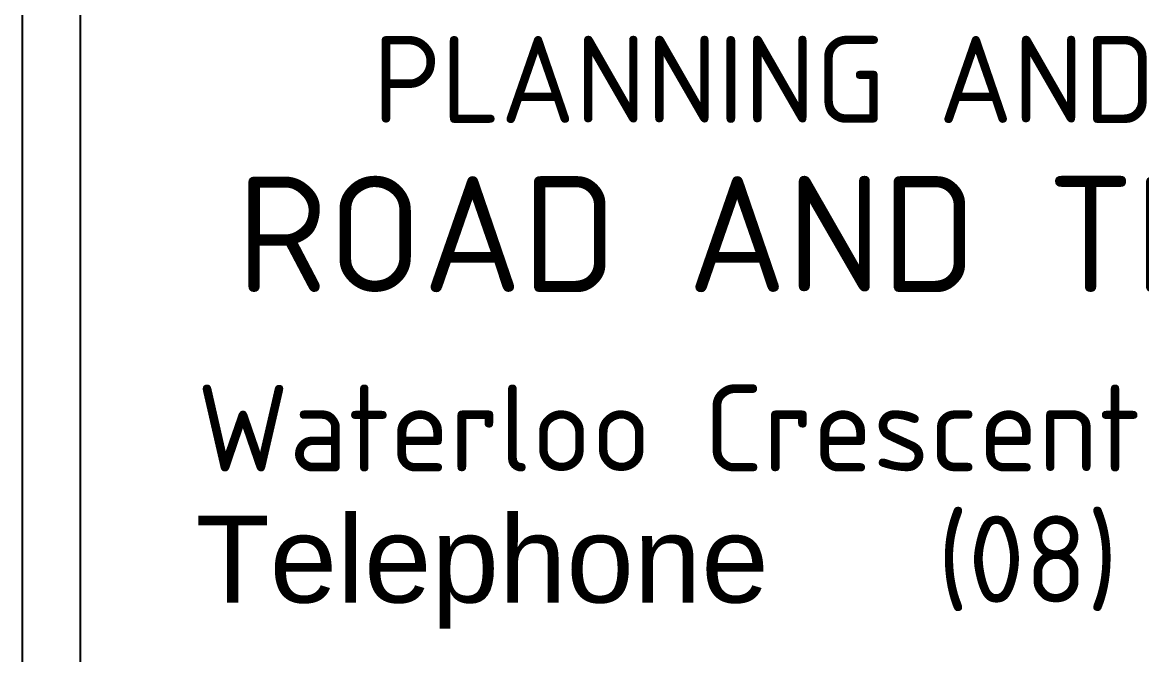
# Model space of a CAD drawing. Header units: millimetres. Extents: x 0 to 420, y 0 to 297.
# Drawn here: x 352.5 to 371.84, y 58.94 to 69.85 of the extents above; entities that cross this region are included whole.
import ezdxf
from ezdxf.enums import TextEntityAlignment as Align

# ---------------------------------------------------------------- set-up
doc = ezdxf.new("R2010")
doc.units = ezdxf.units.MM
doc.header["$MEASUREMENT"] = 0
for name, color, linetype in [('L25', 1, 'Continuous'), ('TBLK18', 4, 'Continuous'), ('TBLK25', 1, 'Continuous'), ('TBLK35', 3, 'Continuous'), ('TBLK50', 7, 'Continuous')]:
    doc.layers.add(name, color=color, linetype=linetype)
doc.styles.add('HELVL', font='helvl', dxfattribs={"width": 0.8})
doc.styles.add('ISO', font='iso3098b.shx')

# ---------------------------------------------------------------- blocks, each defined once
blk = doc.blocks.new('A3BBLK')
at = {"layer": 'TBLK50'}
blk.add_line((352.5, 4.5), (352.5, 292.5), dxfattribs=at)
blk = doc.blocks.new('TBLK NO LA')
at = {"layer": 'TBLK50'}
blk.add_lwpolyline([(409.5, 40.5), (409.5, 79.341, 0.414214), (407, 81.841), (356, 81.841, 0.414214), (353.5, 79.341), (353.5, 40.5, 0.414214), (356, 38), (407, 38, 0.414214)], format="xyb", close=True, dxfattribs=at)
blk.add_blockref('A3BBLK', (0, 0))
at = {"layer": 'TBLK18', "style": 'HELVL'}
blk.add_text('Telephone', height=1.5, dxfattribs=at).set_placement((355.493, 59.836))
at = {"layer": 'TBLK18', "style": 'ISO'}
blk.add_attdef('MR_DIRECTORATE', text='', height=1.5, dxfattribs=at).set_placement((381.5, 68.119), align=Align.CENTER)
for tag, p in [('STREET_NAME', (355.514, 62.1)), ('SUBURB_POSTCODE', (388.488, 62.1)), ('TELEPHONE_NO.', (368.306, 59.836)), ('FAX_NO.', (393.555, 59.836))]:
    blk.add_attdef(tag, p, '', height=1.5, dxfattribs=at)
at = {"layer": 'TBLK25', "style": 'ISO'}
for tag, height, p in [('MR_BRANCH', 2, (381.5, 65.199)), ('ROAD_SECTION', 1.75, (384, 29.876)), ('SLK', 1.75, (384, 26.821)), ('CHAINAGE', 1.75, (384, 19.919)), ('LOCAL_AUTHORITY', 1.75, (384, 17.019))]:
    blk.add_attdef(tag, text='', height=height, dxfattribs=at).set_placement(p, align=Align.CENTER)
for tag, p, height in [('FILE_NUMBER', (371.773, 54.237), 2.5), ('DESIGNED_/_DRAWN', (371.773, 49.487), 2), ('VERIFIED', (371.773, 44.487), 2), ('APPROVED', (371.773, 39.487), 2)]:
    blk.add_attdef(tag, p, '', height=height, dxfattribs=at)
at = {"layer": 'TBLK35', "style": 'ISO', "width": 0.9}
for tag, p in [('ROAD_PROJECT&NUMBER', (384, 32.945)), ('DRAWING_DESCRIPTION', (384, 23.002))]:
    blk.add_attdef(tag, text='', height=2.5, dxfattribs=at).set_placement(p, align=Align.CENTER)
at = {"layer": 'TBLK50', "style": 'ISO'}
blk.add_attdef('MRWA_DRG_NUMBER', (356.288, 6.085), '', height=5, dxfattribs=at)

msp = doc.modelspace()

# ---------------------------------------------------------------- block references
at = {"layer": 'L25'}
ref = msp.add_blockref('TBLK NO LA', (0.0000007, 0.0000002), dxfattribs=at)
ref.add_attrib('MR_DIRECTORATE', 'PLANNING AND TECHNICAL SERVICES DIRECTORATE', dxfattribs={"layer": 'TBLK18', "height": 1.5, "style": 'ISO'}).set_placement((381.499976, 68.1185401), align=Align.CENTER)
ref.add_attrib('MR_BRANCH', 'ROAD AND TRAFFIC ENGINEERING BRANCH', dxfattribs={"layer": 'TBLK25', "height": 2, "style": 'ISO'}).set_placement((381.499976, 65.1989098), align=Align.CENTER)
ref.add_attrib('TELEPHONE_NO.', '(08) 9323 4111', (368.3055852, 59.8360745), dxfattribs={"layer": 'TBLK18', "height": 1.5, "style": 'ISO'})
ref.add_attrib('STREET_NAME', 'Waterloo Crescent', (355.5137896, 62.0998076), dxfattribs={"layer": 'TBLK18', "height": 1.5, "style": 'ISO'})

doc.saveas('drawing.dxf')
